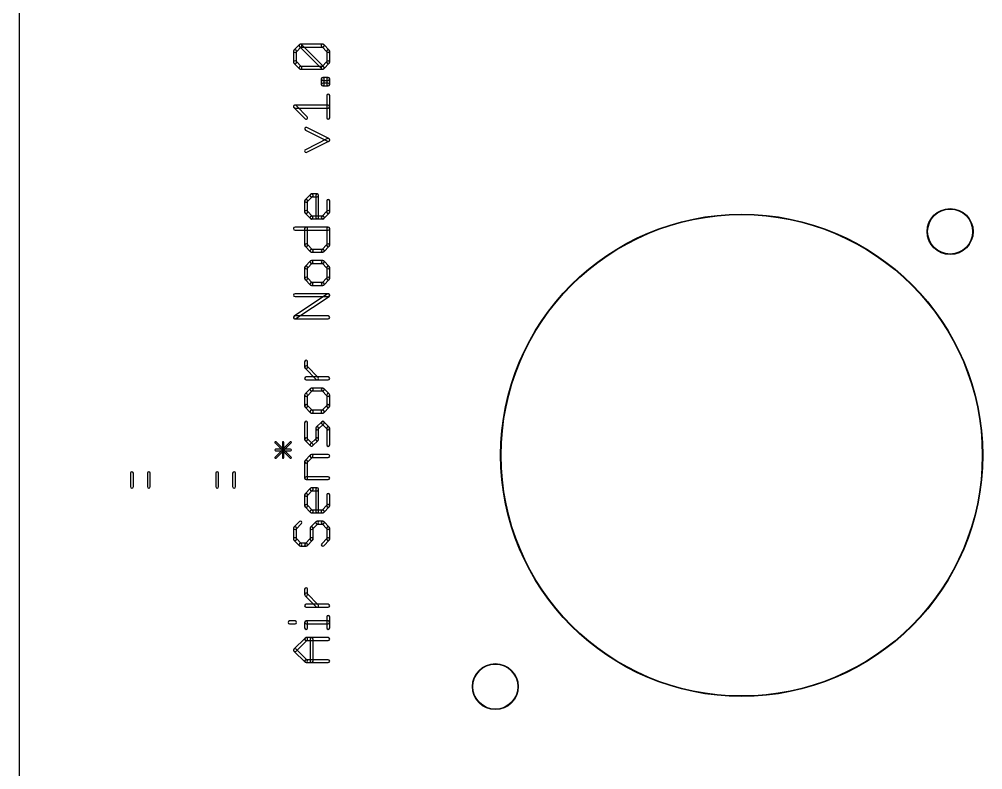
# Model space of a CAD drawing. Extents: x 0 to 11.2, y 0 to 11.2.
# Drawn here: x 0.38 to 2.381, y 1.557 to 3.115 of the extents above; entities that cross this region are included whole.
import ezdxf

# ---------------------------------------------------------------- set-up
doc = ezdxf.new("R2010")
doc.units = 0
doc.layers.add('20', color=53, linetype='CONTINUOUS')
doc.layers.add('21', color=253, linetype='CONTINUOUS')

msp = doc.modelspace()

# ---------------------------------------------------------------- linework, layer by layer
at = {"layer": '20'}
msp.add_line((0.38, 10.06), (0.38, 1.16), dxfattribs=at)
for centre, radius in [((2.31291, 2.67445), 0.047713), ((2.31291, 2.67445), 0.046728), ((1.880055, 2.210026), 0.500492), ((1.880055, 2.210026), 0.499508), ((1.3685, 1.729951), 0.047713), ((1.3685, 1.729951), 0.046728)]:
    msp.add_circle(centre, radius, dxfattribs=at)
at = {"layer": '21'}
for points in [[(0.954662, 3.046659), (0.966172, 3.058169, 1), (0.961929, 3.062411), (0.95042, 3.050902, 1)], [(0.964051, 3.05729), (1.01009, 3.05729, 1), (1.01009, 3.06329), (0.964051, 3.06329, 1)], [(1.012211, 3.016372), (0.966172, 3.062411, 1), (0.961929, 3.058169), (1.007969, 3.01213, 1)], [(1.007969, 3.058169), (1.019479, 3.046659, 1), (1.023721, 3.050902), (1.012212, 3.062411, 1)], [(0.955541, 3.025761), (0.955541, 3.04878, 1), (0.949541, 3.04878), (0.949541, 3.025761, 1)], [(1.0186, 3.04878), (1.0186, 3.025761, 1), (1.0246, 3.025761), (1.0246, 3.04878, 1)], [(0.966172, 3.016372), (0.954662, 3.027882, 1), (0.95042, 3.023639), (0.96193, 3.01213, 1)], [(1.019479, 3.027882), (1.007969, 3.016372, 1), (1.012212, 3.01213), (1.023721, 3.023639, 1)], [(1.01009, 3.017251), (0.964051, 3.017251, 1), (0.964051, 3.011251), (1.01009, 3.011251, 1)], [(1.01309, 2.979721), (1.01309, 2.991231, 1), (1.00709, 2.991231), (1.00709, 2.979721, 1)], [(1.01009, 2.988231), (1.0216, 2.988231, 1), (1.0216, 2.994231), (1.01009, 2.994231, 1)], [(1.0216, 2.982721), (1.01009, 2.982721, 1), (1.01009, 2.976721), (1.0216, 2.976721, 1)], [(1.0186, 2.991231), (1.0186, 2.979721, 1), (1.0246, 2.979721), (1.0246, 2.991231, 1)], [(1.0246, 2.910663), (1.0246, 2.956702, 1), (1.0186, 2.956702), (1.0186, 2.910663, 1)], [(0.977682, 2.912784), (0.954662, 2.935803, 1), (0.95042, 2.931561), (0.973439, 2.908541, 1)], [(0.952541, 2.930682), (1.0216, 2.930682, 1), (1.0216, 2.936682), (0.952541, 2.936682, 1)], [(1.022942, 2.867306), (0.976902, 2.890326, 1), (0.974219, 2.88496), (1.020258, 2.86194, 1)], [(0.976902, 2.83892), (1.022942, 2.86194, 1), (1.020258, 2.867306), (0.974219, 2.844287, 1)], [(0.977682, 2.735894), (0.989192, 2.747404, 1), (0.984949, 2.751646), (0.973439, 2.740136, 1)], [(0.978561, 2.714995), (0.978561, 2.738015, 1), (0.972561, 2.738015), (0.972561, 2.714995, 1)], [(0.98707, 2.746525), (0.99858, 2.746525, 1), (0.99858, 2.752525), (0.98707, 2.752525, 1)], [(0.99558, 2.749525), (0.99558, 2.703486, 1), (1.00158, 2.703486), (1.00158, 2.749525, 1)], [(1.0186, 2.738015), (1.0186, 2.714995, 1), (1.0246, 2.714995), (1.0246, 2.738015, 1)], [(0.989192, 2.705607), (0.977682, 2.717117, 1), (0.973439, 2.712874), (0.984949, 2.701364, 1)], [(1.01009, 2.706486), (0.98707, 2.706486, 1), (0.98707, 2.700486), (1.01009, 2.700486, 1)], [(1.019479, 2.717117), (1.007969, 2.705607, 1), (1.012212, 2.701364), (1.023721, 2.712874, 1)], [(0.952541, 2.677466), (1.0216, 2.677466, 1), (1.0216, 2.683466), (0.952541, 2.683466, 1)], [(0.978561, 2.645937), (0.978561, 2.680466, 1), (0.972561, 2.680466), (0.972561, 2.645937, 1)], [(1.0186, 2.680466), (1.0186, 2.645937, 1), (1.0246, 2.645937), (1.0246, 2.680466, 1)], [(0.989192, 2.636548), (0.977682, 2.648058, 1), (0.973439, 2.643815), (0.984949, 2.632305, 1)], [(1.019479, 2.648058), (1.007969, 2.636548, 1), (1.012212, 2.632305), (1.023721, 2.643815, 1)], [(1.01009, 2.637427), (0.98707, 2.637427, 1), (0.98707, 2.631427), (1.01009, 2.631427, 1)], [(0.984949, 2.613528), (0.973439, 2.602019, 1), (0.977682, 2.597776), (0.989192, 2.609286, 1)], [(0.972561, 2.599897), (0.972561, 2.576878, 1), (0.978561, 2.576878), (0.978561, 2.599897, 1)], [(1.01009, 2.614407), (0.98707, 2.614407, 1), (0.98707, 2.608407), (1.01009, 2.608407, 1)], [(1.023721, 2.602019), (1.012212, 2.613528, 1), (1.007969, 2.609286), (1.019479, 2.597776, 1)], [(1.0246, 2.576878), (1.0246, 2.599897, 1), (1.0186, 2.599897), (1.0186, 2.576878, 1)], [(0.973439, 2.574756), (0.984949, 2.563247, 1), (0.989192, 2.567489), (0.977682, 2.578999, 1)], [(0.98707, 2.562368), (1.01009, 2.562368, 1), (1.01009, 2.568368), (0.98707, 2.568368, 1)], [(1.012212, 2.563247), (1.023721, 2.574756, 1), (1.019479, 2.578999), (1.007969, 2.567489, 1)], [(0.954205, 2.493813), (1.023264, 2.539852, 1), (1.019936, 2.544844), (0.950877, 2.498805, 1)], [(1.0216, 2.545348), (0.952541, 2.545348, 1), (0.952541, 2.539348), (1.0216, 2.539348, 1)], [(1.0216, 2.499309), (0.952541, 2.499309, 1), (0.952541, 2.493309), (1.0216, 2.493309, 1)], [(0.978561, 2.39272), (0.978561, 2.40423, 1), (0.972561, 2.40423), (0.972561, 2.39272, 1)], [(1.000702, 2.371822), (0.977682, 2.394842, 1), (0.973439, 2.390599), (0.996459, 2.36758, 1)], [(1.0216, 2.372701), (0.975561, 2.372701, 1), (0.975561, 2.366701), (1.0216, 2.366701, 1)], [(0.984949, 2.348803), (0.973439, 2.337293, 1), (0.977682, 2.33305), (0.989192, 2.34456, 1)], [(1.01009, 2.349681), (0.98707, 2.349681, 1), (0.98707, 2.343681), (1.01009, 2.343681, 1)], [(1.023721, 2.337293), (1.012212, 2.348803, 1), (1.007969, 2.34456), (1.019479, 2.33305, 1)], [(0.972561, 2.335171), (0.972561, 2.312152, 1), (0.978561, 2.312152), (0.978561, 2.335171, 1)], [(1.0246, 2.312152), (1.0246, 2.335171, 1), (1.0186, 2.335171), (1.0186, 2.312152, 1)], [(0.973439, 2.31003), (0.984949, 2.298521, 1), (0.989192, 2.302763), (0.977682, 2.314273, 1)], [(0.98707, 2.297642), (1.01009, 2.297642, 1), (1.01009, 2.303642), (0.98707, 2.303642, 1)], [(1.012212, 2.298521), (1.023721, 2.31003, 1), (1.019479, 2.314273), (1.007969, 2.302763, 1)], [(0.978561, 2.243093), (0.978561, 2.277622, 1), (0.972561, 2.277622), (0.972561, 2.243093, 1)], [(1.007969, 2.279744), (0.996459, 2.268234, 1), (1.000702, 2.263991), (1.012212, 2.275501, 1)], [(0.99558, 2.266112), (0.99558, 2.243093, 1), (1.00158, 2.243093), (1.00158, 2.266112, 1)], [(1.023721, 2.268234), (1.012212, 2.279744, 1), (1.007969, 2.275501), (1.019479, 2.263991, 1)], [(1.0246, 2.231583), (1.0246, 2.266112, 1), (1.0186, 2.266112), (1.0186, 2.231583, 1)], [(0.989192, 2.233704), (0.977682, 2.245214, 1), (0.973439, 2.240971), (0.984949, 2.229462, 1)], [(0.996459, 2.245214), (0.984949, 2.233704, 1), (0.989192, 2.229462), (1.000702, 2.240971, 1)], [(0.944561, 2.206361), (0.913201, 2.237721, 1), (0.911079, 2.235599), (0.942439, 2.204239, 1)], [(0.942439, 2.237721), (0.911079, 2.206361, 1), (0.913201, 2.204239), (0.944561, 2.235599, 1)], [(0.9435, 2.22248), (0.91214, 2.22248, 1), (0.91214, 2.21948), (0.9435, 2.21948, 1)], [(0.92632, 2.23666), (0.92632, 2.2053, 1), (0.92932, 2.2053), (0.92932, 2.23666, 1)], [(0.977682, 2.194932), (0.989192, 2.206442, 1), (0.984949, 2.210685), (0.973439, 2.199175, 1)], [(0.98707, 2.205563), (1.0216, 2.205563, 1), (1.0216, 2.211563), (0.98707, 2.211563, 1)], [(0.978561, 2.162524), (0.978561, 2.197054, 1), (0.972561, 2.197054), (0.972561, 2.162524, 1)], [(0.617, 2.145), (0.617, 2.173, 1), (0.611, 2.173), (0.611, 2.145, 1)], [(0.652, 2.145), (0.652, 2.173, 1), (0.646, 2.173), (0.646, 2.145, 1)], [(0.794, 2.145), (0.794, 2.173, 1), (0.788, 2.173), (0.788, 2.145, 1)], [(0.829, 2.145), (0.829, 2.173, 1), (0.823, 2.173), (0.823, 2.145, 1)], [(1.0216, 2.165524), (0.975561, 2.165524, 1), (0.975561, 2.159524), (1.0216, 2.159524, 1)], [(0.977682, 2.125873), (0.989192, 2.137383, 1), (0.984949, 2.141626), (0.973439, 2.130116, 1)], [(0.98707, 2.136504), (0.99858, 2.136504, 1), (0.99858, 2.142504), (0.98707, 2.142504, 1)], [(0.99558, 2.139504), (0.99558, 2.093465, 1), (1.00158, 2.093465), (1.00158, 2.139504, 1)], [(0.978561, 2.104975), (0.978561, 2.127995, 1), (0.972561, 2.127995), (0.972561, 2.104975, 1)], [(1.0186, 2.127995), (1.0186, 2.104975, 1), (1.0246, 2.104975), (1.0246, 2.127995, 1)], [(0.989192, 2.095587), (0.977682, 2.107096, 1), (0.973439, 2.102854), (0.984949, 2.091344, 1)], [(1.019479, 2.107096), (1.007969, 2.095587, 1), (1.012212, 2.091344), (1.023721, 2.102854, 1)], [(1.01009, 2.096465), (0.98707, 2.096465, 1), (0.98707, 2.090465), (1.01009, 2.090465, 1)], [(0.961929, 2.072567), (0.95042, 2.061057, 1), (0.954662, 2.056814), (0.966172, 2.068324, 1)], [(0.949541, 2.058936), (0.949541, 2.035916, 1), (0.955541, 2.035916), (0.955541, 2.058936, 1)], [(0.989192, 2.056814), (1.000702, 2.068324, 1), (0.996459, 2.072567), (0.984949, 2.061057, 1)], [(0.99007, 2.035916), (0.99007, 2.058936, 1), (0.98407, 2.058936), (0.98407, 2.035916, 1)], [(0.99858, 2.067445), (1.01009, 2.067445, 1), (1.01009, 2.073445), (0.99858, 2.073445, 1)], [(1.007969, 2.068324), (1.019479, 2.056814, 1), (1.023721, 2.061057), (1.012212, 2.072567, 1)], [(1.0186, 2.058936), (1.0186, 2.035916, 1), (1.0246, 2.035916), (1.0246, 2.058936, 1)], [(0.95042, 2.033795), (0.96193, 2.022285, 1), (0.966172, 2.026528), (0.954662, 2.038037, 1)], [(0.964051, 2.021406), (0.975561, 2.021406, 1), (0.975561, 2.027406), (0.964051, 2.027406, 1)], [(0.977682, 2.022285), (0.989192, 2.033795, 1), (0.984949, 2.038037), (0.973439, 2.026528, 1)], [(1.019479, 2.038037), (1.007969, 2.026528, 1), (1.012212, 2.022285), (1.023721, 2.033795, 1)], [(1.000702, 1.89992), (0.977682, 1.922939, 1), (0.973439, 1.918696), (0.996459, 1.895677, 1)], [(0.978561, 1.920818), (0.978561, 1.932328, 1), (0.972561, 1.932328), (0.972561, 1.920818, 1)], [(1.0216, 1.900798), (0.975561, 1.900798, 1), (0.975561, 1.894798), (1.0216, 1.894798, 1)], [(0.941031, 1.860269), (0.952541, 1.860269, 1), (0.952541, 1.866269), (0.941031, 1.866269, 1)], [(0.978561, 1.851759), (0.978561, 1.863269, 1), (0.972561, 1.863269), (0.972561, 1.851759, 1)], [(0.975561, 1.860269), (1.0216, 1.860269, 1), (1.0216, 1.866269), (0.975561, 1.866269, 1)], [(1.0246, 1.851759), (1.0246, 1.874779, 1), (1.0186, 1.874779), (1.0186, 1.851759, 1)], [(0.954662, 1.803598), (0.977682, 1.826618, 1), (0.973439, 1.830861), (0.95042, 1.807841, 1)], [(0.975561, 1.825739), (1.0216, 1.825739, 1), (1.0216, 1.831739), (0.975561, 1.831739, 1)], [(0.99007, 1.7827), (0.99007, 1.828739, 1), (0.98407, 1.828739), (0.98407, 1.7827, 1)], [(0.977682, 1.784821), (0.954662, 1.807841, 1), (0.95042, 1.803598), (0.973439, 1.780579, 1)], [(1.0216, 1.7857), (0.975561, 1.7857, 1), (0.975561, 1.7797), (1.0216, 1.7797, 1)]]:
    msp.add_lwpolyline(points, format="xyb", close=True, dxfattribs=at)

doc.saveas('drawing.dxf')
